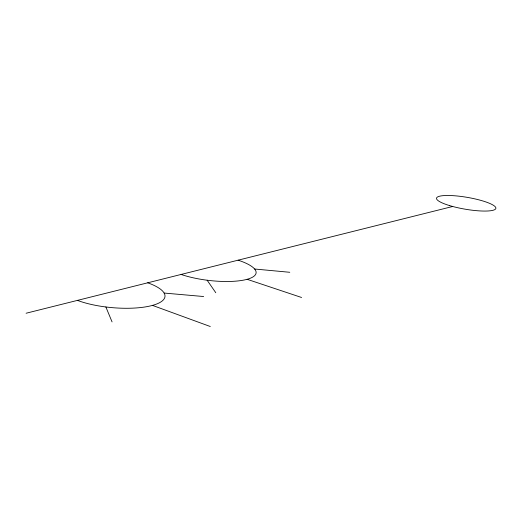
<?xml version="1.0" encoding="UTF-8"?>
<svg xmlns="http://www.w3.org/2000/svg" width="522" height="522" viewBox="0 0 522 522"><rect width="100%" height="100%" fill="white"/><g stroke="black" fill="none" stroke-linecap="round" stroke-linejoin="round"><path stroke-width="0.78" d="M26.1 313.239L452.691 206.477M164.143 293.057L203.658 296.529M254.619 269.013L289.769 272.282M247.121 279.303L301.592 297.494M152.483 305.39L210.301 326.518M207.143 280.223L215.782 292.731M105.875 306.975L112.054 321.891M238.11 260.184A46.138 12.972 6.7 0 1 246.195 279.544A46.138 12.972 6.7 0 1 181.108 274.448M147.719 282.807A51.822 15.804 5.1 0 1 151.21 305.722A51.822 15.804 5.1 0 1 77.452 300.391M449.377 205.531A30.106 6.003 9.7 0 0 495.809 208.578A30.106 6.003 9.7 0 0 453.429 195.685A30.106 6.003 9.7 0 0 449.377 205.531"/></g></svg>
